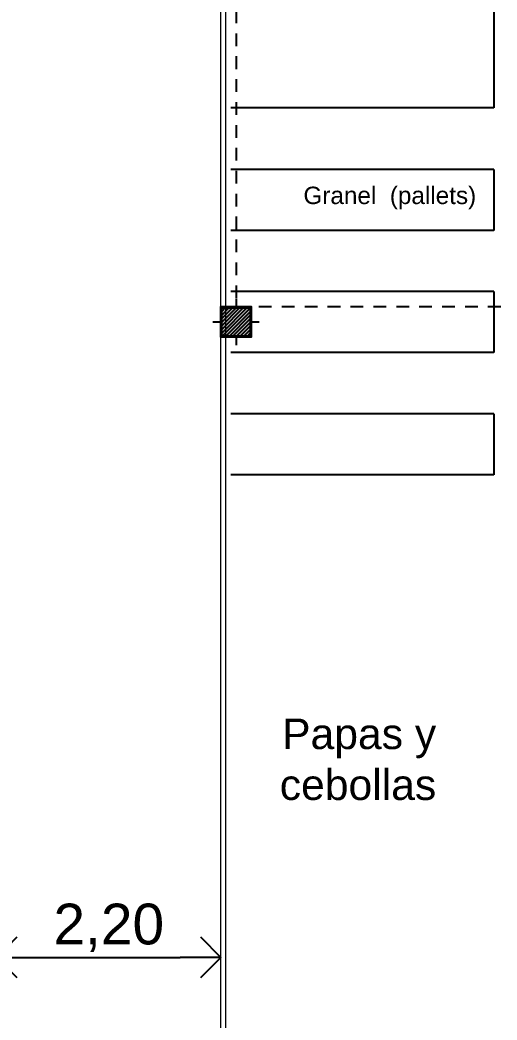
# Model space of a CAD drawing. Extents: x 306 to 2240, y 18 to 779.
# Drawn here: x 700.96 to 705.65, y 364.38 to 374.21 of the extents above; entities that cross this region are included whole.
import ezdxf

# ---------------------------------------------------------------- set-up
doc = ezdxf.new("R2010")
doc.units = 0
doc.header["$MEASUREMENT"] = 0
doc.header["$PDMODE"] = 3
doc.linetypes.add('HIDDEN2', pattern=[0.1875, 0.125, -0.0625])
for name, color, linetype in [('COTAS', 2, 'Continuous'), ('EQUIPAMIENTOS', 1, 'Continuous'), ('Estructura Color', 90, 'Continuous'), ('Estructura Textura', 1, 'Continuous'), ('Nombre de locales', 3, 'Continuous'), ('PILARES SUBSUELO', 6, 'Continuous'), ('Sanitario', 1, 'Continuous'), ('Y- TEXTOS', 1, 'Continuous')]:
    doc.layers.add(name, color=color, linetype=linetype)
doc.styles.add('arial', font='arial.ttf')
doc.dimstyles.new('Cota 200', dxfattribs={"dimtxt": 0.4, "dimasz": 0.4, "dimexe": 1.25, "dimexo": 0.625, "dimgap": 0.05, "dimtad": 1, "dimzin": 1, "dimtxsty": 'arial', "dimblk": 'OPEN90', "dimcen": 0, "dimse1": 1, "dimse2": 1, "dimclrd": 1, "dimclrt": 2, "dimadec": 0, "dimazin": 0, "dimtfac": 1, "dimtix": 1, "dimtmove": 0, "dimatfit": 3, "dimldrblk": 'OPEN90', "dimfxl": 1, "dimarcsym": 0})

# ---------------------------------------------------------------- blocks, each defined once
blk = doc.blocks.new('_Open90')
at = {"color": 0, "linetype": 'ByBlock', "lineweight": -2}
for p, q in [((-0.5, 0.5), (0, 0)), ((0, 0), (-1, 0)), ((0, 0), (-0.5, -0.5))]:
    blk.add_line(p, q, dxfattribs=at)
blk = doc.blocks.new('*D108')
at = {"layer": 'COTAS', "color": 1, "linetype": 'Continuous', "lineweight": -2, "transparency": 16777216}
blk.add_line((701.1337, 365.0003), (702.5337, 365.0003), dxfattribs=at)
at = {"layer": 'Defpoints', "color": 0, "transparency": 16777216}
for p in [(702.9337, 365.0003), (700.7337, 364.6901, 0), (702.9337, 364.6901)]:
    blk.add_point(p, dxfattribs=at)
at = {"layer": 'COTAS', "color": 1, "lineweight": -2, "transparency": 16777216, "xscale": 0.4, "yscale": 0.4, "zscale": 0.4, "rotation": 180}
blk.add_blockref('_Open90', (700.7337, 365.0003), dxfattribs=at)
at = {"layer": 'COTAS', "color": 1, "lineweight": -2, "transparency": 16777216, "xscale": 0.4, "yscale": 0.4, "zscale": 0.4}
blk.add_blockref('_Open90', (702.9337, 365.0003), dxfattribs=at)
at = {"layer": 'COTAS', "color": 2, "transparency": 16777216, "insert": (701.8337, 365.2907), "char_height": 0.4, "attachment_point": 5, "style": 'arial'}
blk.add_mtext('2,20', dxfattribs=at)
blk = doc.blocks.new('Pilar 30x30')
at = {"layer": 'Estructura Color'}
h = blk.add_hatch(color=256, dxfattribs=at)
h.dxf.hatch_style = 1
h.paths.add_polyline_path([(-0.29, -0.29), (-0.29, -0.01), (-0.01, -0.01), (-0.01, -0.29)])
at = {"layer": 'Estructura Textura'}
h = blk.add_hatch(dxfattribs=at)
h.set_pattern_fill('_USER', color=256, scale=0.025, angle=45, pattern_type=0)
h.set_pattern_definition([(45, (0, 0), (-0.0176777, 0.0176777), [])])
h.paths.add_polyline_path([(-0.3, -0.3), (-0.3, 0), (0, 0), (0, -0.3)])
at = {"layer": 'Estructura Color'}
blk.add_lwpolyline([(-0.29, -0.29), (-0.29, -0.01), (-0.01, -0.01), (-0.01, -0.29)], close=True, dxfattribs=at)
at = {"layer": 'PILARES SUBSUELO', "color": 1}
for p, q in [((-0.15, 0.0768), (-0.15, 0)), ((-0.3768, -0.15), (-0.3, -0.15)), ((0, -0.15), (0.0768, -0.15)), ((-0.15, -0.3), (-0.15, -0.3768))]:
    blk.add_line(p, q, dxfattribs=at)
at = {"layer": 'PILARES SUBSUELO'}
blk.add_lwpolyline([(-0.3, -0.3), (-0.3, 0), (0, 0), (0, -0.3)], close=True, dxfattribs=at)

msp = doc.modelspace()

# ---------------------------------------------------------------- linework, layer by layer
at = {"layer": 'EQUIPAMIENTOS'}
for p, q in [((705.6162, 375.5445, 0), (705.6162, 373.3445, 0)), ((705.6162, 373.3445, 0), (703.0337, 373.3445, 0)), ((705.6162, 372.741, 0), (703.0337, 372.741, 0)), ((705.6162, 372.741, 0), (705.6162, 372.141, 0)), ((705.6162, 372.141, 0), (703.0337, 372.141, 0)), ((705.6162, 371.541, 0), (703.0337, 371.541, 0)), ((705.6162, 371.541, 0), (705.6162, 370.941, 0)), ((705.6162, 370.941, 0), (703.0337, 370.941, 0)), ((705.6162, 370.341, 0), (703.0337, 370.341, 0)), ((705.6162, 370.341, 0), (705.6162, 369.741, 0)), ((705.6162, 369.741, 0), (703.0337, 369.741, 0))]:
    msp.add_line(p, q, dxfattribs=at)
at = {"layer": 'Estructura Textura', "linetype": 'HIDDEN2', "elevation": 0}
msp.add_lwpolyline([(705.8276, 390.7266), (703.0837, 390.7266), (703.0837, 371.3923), (705.8276, 371.3923)], close=True, dxfattribs=at)
at = {"layer": 'Sanitario', "lineweight": 0, "elevation": 0}
for points in [[(702.9337, 363.4208), (702.9337, 391.5046)], [(702.9837, 363.4208), (702.9837, 391.5046)]]:
    msp.add_lwpolyline(points, dxfattribs=at)

# ---------------------------------------------------------------- block references
msp.add_blockref('Pilar 30x30', (703.2337, 371.3923, 0))

# ---------------------------------------------------------------- texts
at = {"layer": 'Nombre de locales', "color": 253, "lineweight": 0, "insert": (705.0505, 367.3464), "char_height": 0.3, "width": 2.103181, "attachment_point": 3, "style": 'arial'}
msp.add_mtext('Papas y cebollas', dxfattribs=at)
at = {"layer": 'Y- TEXTOS', "color": 8, "lineweight": 0, "insert": (703.7458, 372.3485, 0), "char_height": 0.17082, "width": 5.130841, "attachment_point": 7, "style": 'arial'}
msp.add_mtext('Granel  (pallets)', dxfattribs=at)

# ---------------------------------------------------------------- dimensions: what is measured, and where the dimension line sits
at = {"layer": 'COTAS'}
dim = msp.add_linear_dim(base=(702.9337, 365.0003, 0), p1=(700.7337, 364.6901, 0), p2=(702.9337, 364.6901, 0), dimstyle='Cota 200', override={"dimfxl": 7, "dimfxlon": 1}, dxfattribs=at)
dim.commit()
dim.dimension.update_dxf_attribs({"geometry": '*D108', "text_midpoint": (701.8337, 365.2907, 0)})

doc.saveas('drawing.dxf')
